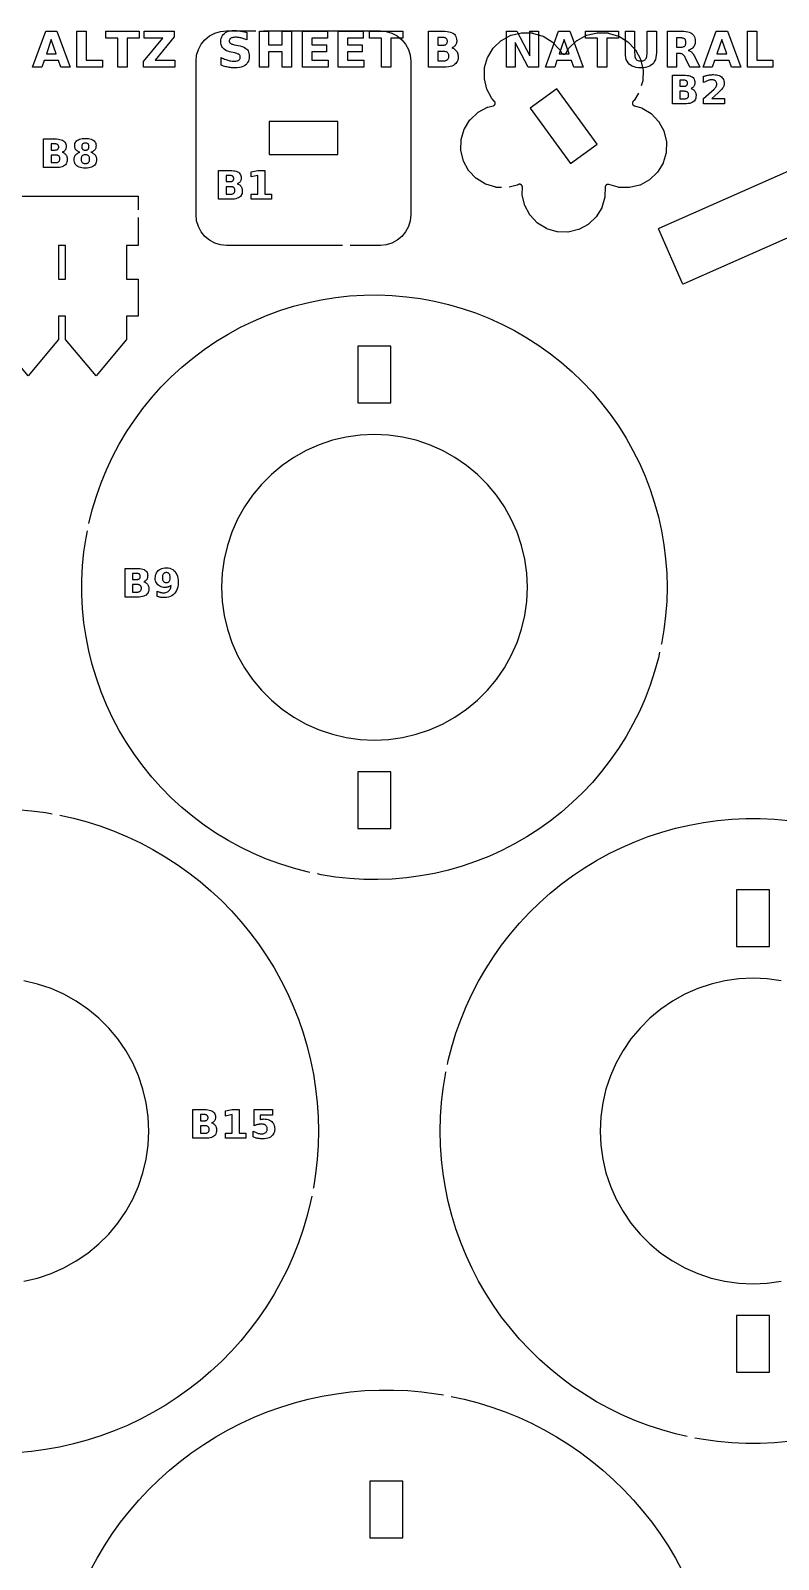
# Model space of a CAD drawing. Header units: millimetres. Extents: x 5 to 293, y 8 to 291.
# Drawn here: x 71.9 to 135.1, y 160.8 to 290.1 of the extents above; entities that cross this region are included whole.
import ezdxf

# ---------------------------------------------------------------- set-up
doc = ezdxf.new("R2010")
doc.units = ezdxf.units.MM
doc.layers.add('CUT', color=1, linetype='CONTINUOUS')
doc.layers.add('ENGRAVE', color=5, linetype='CONTINUOUS')

msp = doc.modelspace()

# ---------------------------------------------------------------- linework, layer by layer
at = {"layer": 'CUT', "color": 1}
for points in [[(98.309, 271.925), (88.4963, 271.925), (87.9976, 271.9741), (87.5145, 272.1207), (87.0692, 272.3587), (86.6789, 272.6789), (86.3587, 273.0692), (86.1207, 273.5145), (85.9741, 273.9976), (85.925, 274.4963), (85.925, 287.5037), (85.9741, 288.0024), (86.1207, 288.4855), (86.3587, 288.9308), (86.6789, 289.3211), (87.0692, 289.6413), (87.5145, 289.8793), (87.9976, 290.0259), (88.4963, 290.075), (90.9633, 290.075)], [(91.6133, 290.075), (101.5037, 290.075), (102.0024, 290.0259), (102.4855, 289.8793), (102.9308, 289.6413), (103.3211, 289.3211), (103.6413, 288.9308), (103.8793, 288.4855), (104.0259, 288.0024), (104.075, 287.5037), (104.075, 274.4963), (104.0259, 273.9976), (103.8793, 273.5145), (103.6413, 273.0692), (103.3211, 272.6789), (102.9308, 272.3587), (102.4855, 272.1207), (102.0024, 271.9741), (101.5037, 271.925), (98.959, 271.925)], [(111.733, 276.8188), (111.2886, 276.8304), (111.2739, 276.8314), (111.2596, 276.835), (110.404, 277.0884), (110.39, 277.0932), (110.3772, 277.1004), (109.6163, 277.5666), (109.6041, 277.5749), (109.5935, 277.5851), (108.9793, 278.2324), (108.9696, 278.2435), (108.962, 278.2561), (108.5362, 279.0403), (108.5298, 279.0536), (108.5257, 279.0677), (108.3174, 279.9354), (108.3146, 279.9499), (108.3143, 279.9646), (108.3377, 280.8566), (108.3387, 280.8713), (108.3423, 280.8856), (108.5957, 281.7412), (108.6005, 281.7552), (108.6077, 281.768), (109.0739, 282.5289), (109.0822, 282.5411), (109.0924, 282.5517), (109.7397, 283.1659), (109.7508, 283.1756), (109.7634, 283.1832), (110.5476, 283.609), (110.5609, 283.6154), (110.575, 283.6195), (111.0413, 283.7314), (111.0646, 283.7383), (111.0853, 283.7467), (111.1052, 283.7571), (111.1239, 283.7695), (111.1413, 283.7837), (111.1571, 283.7995), (111.1713, 283.8169), (111.1838, 283.8355), (111.1943, 283.8553), (111.2027, 283.8761), (111.2091, 283.8976), (111.2133, 283.9196), (111.2153, 283.9419), (111.215, 283.9644), (111.2126, 283.9866), (111.2079, 284.0086), (111.201, 284.0299), (111.1921, 284.0505), (111.1811, 284.0701), (111.1683, 284.0884), (111.1525, 284.1069), (110.9555, 284.3145), (110.9458, 284.3256), (110.9382, 284.3382), (110.5124, 285.1224), (110.506, 285.1357), (110.5019, 285.1498), (110.2936, 286.0175), (110.2908, 286.032), (110.2905, 286.0467), (110.3139, 286.9387), (110.3149, 286.9534), (110.3185, 286.9677), (110.5719, 287.8233), (110.5767, 287.8373), (110.5839, 287.8501), (111.0501, 288.611), (111.0584, 288.6232), (111.0686, 288.6338), (111.7159, 289.248), (111.727, 289.2577), (111.7396, 289.2653), (112.5238, 289.6911), (112.5371, 289.6975), (112.5512, 289.7016), (113.4189, 289.9099), (113.4334, 289.9127), (113.4481, 289.913), (114.3401, 289.8896), (114.3548, 289.8886), (114.3691, 289.885), (115.2247, 289.6316), (115.2387, 289.6268), (115.2515, 289.6196), (116.0124, 289.1534), (116.0246, 289.1451), (116.0352, 289.1349), (116.6494, 288.4876), (116.6591, 288.4765), (116.6667, 288.4639), (116.8032, 288.2124), (116.8159, 288.1916), (116.8294, 288.1738), (116.8446, 288.1573), (116.8614, 288.1424), (116.8796, 288.1293), (116.899, 288.1181), (116.9194, 288.1088), (116.9407, 288.1017), (116.9625, 288.0967), (116.9848, 288.0938), (117.0072, 288.0933), (117.0295, 288.0949), (117.0516, 288.0988), (117.0732, 288.1048), (117.0941, 288.113), (117.1141, 288.1232), (117.1329, 288.1353), (117.1505, 288.1493), (117.1665, 288.1649), (117.181, 288.1821), (117.1947, 288.2021), (117.4452, 288.611), (117.4535, 288.6232), (117.4637, 288.6338), (118.111, 289.248), (118.1221, 289.2577), (118.1347, 289.2653), (118.9189, 289.6911), (118.9322, 289.6975), (118.9463, 289.7016), (119.814, 289.9099), (119.8285, 289.9127), (119.8432, 289.913), (120.7352, 289.8896), (120.7499, 289.8886), (120.7642, 289.885), (121.6198, 289.6316), (121.6338, 289.6268), (121.6466, 289.6196), (122.4075, 289.1534), (122.4197, 289.1451), (122.4303, 289.1349), (123.0445, 288.4876), (123.0542, 288.4765), (123.0618, 288.4639), (123.4876, 287.6797), (123.494, 287.6664), (123.4981, 287.6523), (123.7064, 286.7846), (123.7092, 286.7701), (123.7095, 286.7554), (123.6861, 285.8634), (123.6851, 285.8487), (123.6815, 285.8344), (123.5569, 285.4137)], [(123.3289, 284.8096), (122.9499, 284.1911), (122.9416, 284.1789), (122.9314, 284.1683), (122.8766, 284.1163), (122.8598, 284.0987), (122.846, 284.081), (122.8341, 284.062), (122.8241, 284.042), (122.8161, 284.021), (122.8103, 283.9994), (122.8066, 283.9772), (122.8052, 283.9549), (122.806, 283.9324), (122.809, 283.9102), (122.8143, 283.8884), (122.8217, 283.8673), (122.8311, 283.8469), (122.8425, 283.8276), (122.8558, 283.8096), (122.8709, 283.7929), (122.8875, 283.7779), (122.9055, 283.7645), (122.9247, 283.7531), (122.9451, 283.7436), (122.968, 283.7355), (123.596, 283.5495), (123.61, 283.5447), (123.6228, 283.5375), (124.3837, 283.0713), (124.3959, 283.063), (124.4065, 283.0528), (125.0207, 282.4055), (125.0304, 282.3944), (125.038, 282.3818), (125.4638, 281.5976), (125.4702, 281.5843), (125.4743, 281.5702), (125.6826, 280.7025), (125.6854, 280.688), (125.6857, 280.6733), (125.6623, 279.7813), (125.6613, 279.7666), (125.6577, 279.7523), (125.4043, 278.8967), (125.3995, 278.8827), (125.3923, 278.8699), (124.9261, 278.109), (124.9178, 278.0968), (124.9076, 278.0862), (124.2603, 277.472), (124.2492, 277.4623), (124.2366, 277.4547), (123.4524, 277.0289), (123.4391, 277.0225), (123.425, 277.0184), (122.5573, 276.8101), (122.5428, 276.8073), (122.5281, 276.807), (121.6361, 276.8304), (121.6214, 276.8314), (121.6071, 276.835), (120.8012, 277.0737), (120.7783, 277.0793), (120.7569, 277.0824), (120.7352, 277.0834), (120.7136, 277.0823), (120.6921, 277.0792), (120.6711, 277.074), (120.6506, 277.0668), (120.6309, 277.0576), (120.6123, 277.0466), (120.5947, 277.0339), (120.5785, 277.0195), (120.5637, 277.0036), (120.5505, 276.9864), (120.5391, 276.968), (120.5294, 276.9486), (120.5217, 276.9283), (120.516, 276.9074), (120.5123, 276.886), (120.5106, 276.8626), (120.4886, 276.0223), (120.4875, 276.0076), (120.484, 275.9933), (120.2305, 275.1377), (120.2257, 275.1238), (120.2186, 275.1109), (119.7523, 274.3501), (119.7441, 274.3378), (119.7339, 274.3273), (119.0866, 273.713), (119.0755, 273.7033), (119.0628, 273.6958), (118.2786, 273.27), (118.2654, 273.2635), (118.2512, 273.2595), (117.3835, 273.0512), (117.3691, 273.0483), (117.3544, 273.0481), (116.4623, 273.0714), (116.4476, 273.0725), (116.4333, 273.076), (115.5777, 273.3295), (115.5638, 273.3343), (115.5509, 273.3414), (114.7901, 273.8077), (114.7778, 273.8159), (114.7673, 273.8261), (114.153, 274.4734), (114.1433, 274.4845), (114.1358, 274.4972), (113.71, 275.2814), (113.7035, 275.2946), (113.6995, 275.3088), (113.4912, 276.1765), (113.4883, 276.1909), (113.4881, 276.2056), (113.5052, 276.8604), (113.5047, 276.8847), (113.5019, 276.907), (113.4969, 276.9288), (113.4898, 276.9501), (113.4806, 276.9705), (113.4694, 276.99), (113.4564, 277.0082), (113.4416, 277.025), (113.4251, 277.0403), (113.4073, 277.0538), (113.3882, 277.0656), (113.368, 277.0753), (113.3469, 277.083), (113.3252, 277.0886), (113.303, 277.0919), (113.2806, 277.0931), (113.2582, 277.092), (113.2361, 277.0887), (113.2143, 277.0832), (113.1933, 277.0755), (113.1714, 277.065), (113.1049, 277.0289), (113.0916, 277.0225), (113.0775, 277.0184), (112.3778, 276.8504)], [(154.2169, 280.6443), (127.1621, 268.6604), (127.0882, 268.6319), (127.0526, 268.7026), (125.0341, 273.2596), (125.0056, 273.3335), (125.0764, 273.3691), (152.1312, 285.3531)], [(50.957, 275.1016), (50.957, 276.075), (61.925, 276.075), (61.925, 279.075), (70.075, 279.075), (70.075, 276.075), (81.043, 276.075), (81.043, 274.918)], [(81.043, 274.268), (81.043, 271.925), (80.043, 271.925), (80.043, 269.075), (81.043, 269.075), (81.043, 265.925), (80.043, 265.925), (80.043, 263.9728), (77.468, 260.8828), (74.893, 263.9728), (74.893, 265.925), (74.309, 265.925), (74.309, 263.9728), (71.734, 260.8828), (70.5179, 262.3422)], [(76.8667, 248.4025), (77.1508, 249.5462), (77.4978, 250.6996), (77.9006, 251.8348), (78.3581, 252.949), (78.8694, 254.0395), (79.4331, 255.1039), (80.048, 256.1396), (80.7126, 257.1441), (81.4253, 258.1151), (82.1844, 259.0502), (82.9882, 259.9473), (83.8347, 260.8041), (84.7219, 261.6188), (85.6477, 262.3892), (86.6099, 263.1137), (87.6062, 263.7905), (88.6344, 264.4179), (89.6918, 264.9946), (90.7761, 265.519), (91.8846, 265.9901), (93.0148, 266.4067), (94.1638, 266.7677), (95.3291, 267.0723), (96.5079, 267.3199), (97.6973, 267.5098), (98.8945, 267.6415), (100.0968, 267.7148), (101.3011, 267.7294), (102.5048, 267.6854), (103.7049, 267.5829), (104.8986, 267.4221), (106.083, 267.2033), (107.2554, 266.9271), (108.4129, 266.5942), (109.5529, 266.2053), (110.6725, 265.7613), (111.7692, 265.2634), (112.8404, 264.7127), (113.8835, 264.1104), (114.8961, 263.4581), (115.8756, 262.7573), (116.8199, 262.0096), (117.7267, 261.2168), (118.5938, 260.3809), (119.4192, 259.5036), (120.2008, 258.5873), (120.937, 257.634), (121.6258, 256.6459), (122.2658, 255.6255), (122.8552, 254.5752), (123.3929, 253.4974), (123.8774, 252.3946), (124.3077, 251.2697), (124.6827, 250.1251), (125.0015, 248.9636), (125.2634, 247.7879), (125.4677, 246.6009), (125.614, 245.4054), (125.7019, 244.2041), (125.7313, 243), (125.7019, 241.7959), (125.614, 240.5946), (125.4677, 239.3991), (125.2634, 238.2121), (125.249, 238.1476)], [(95.5554, 218.8801), (95.3291, 218.9277), (94.1638, 219.2323), (93.0148, 219.5933), (91.8846, 220.0099), (90.7761, 220.481), (89.6918, 221.0054), (88.6344, 221.5821), (87.6062, 222.2095), (86.6099, 222.8863), (85.6477, 223.6108), (84.7219, 224.3812), (83.8347, 225.1959), (82.9882, 226.0527), (82.1844, 226.9498), (81.4253, 227.8849), (80.7126, 228.8559), (80.048, 229.8604), (79.4331, 230.8961), (78.8694, 231.9605), (78.3581, 233.051), (77.9006, 234.1652), (77.4978, 235.3004), (77.1508, 236.4538), (76.8604, 237.6227), (76.6272, 238.8044), (76.4518, 239.996), (76.3347, 241.1947), (76.2761, 242.3978), (76.2761, 243.6022), (76.3347, 244.8053), (76.4518, 246.004), (76.6272, 247.1956), (76.7396, 247.7651)], [(125.1077, 237.5132), (125.0015, 237.0364), (124.6827, 235.8749), (124.3077, 234.7303), (123.8774, 233.6054), (123.3929, 232.5026), (122.8552, 231.4248), (122.2658, 230.3745), (121.6258, 229.3541), (120.937, 228.366), (120.2008, 227.4127), (119.4192, 226.4964), (118.5938, 225.6191), (117.7267, 224.7832), (116.8199, 223.9904), (115.8756, 223.2427), (114.8961, 222.5419), (113.8835, 221.8896), (112.8404, 221.2873), (111.7692, 220.7366), (110.6725, 220.2387), (109.5529, 219.7947), (108.4129, 219.4058), (107.2554, 219.0729), (106.083, 218.7967), (104.8986, 218.5779), (103.7049, 218.4171), (102.5048, 218.3146), (101.3011, 218.2706), (100.0968, 218.2852), (98.8945, 218.3585), (97.6973, 218.4902), (96.5079, 218.6801), (96.1916, 218.7466)], [(70.8086, 224.2094), (72.0104, 224.1028), (73.2063, 223.9431), (73.7688, 223.8425)], [(74.4085, 223.7274), (75.5711, 223.4659), (76.7353, 223.1494), (77.8844, 222.7816), (79.0161, 222.3634), (80.1282, 221.8955), (81.2185, 221.3789), (82.2849, 220.8146), (83.3253, 220.2036), (84.3377, 219.5473), (85.32, 218.8468), (86.2704, 218.1035), (87.187, 217.3189), (88.0679, 216.4945), (88.9116, 215.632), (89.7163, 214.733), (90.4804, 213.7993), (91.2024, 212.8327), (91.881, 211.8351), (92.5149, 210.8085), (93.1026, 209.7549), (93.6432, 208.6762), (94.1356, 207.5748), (94.5787, 206.4526), (94.9718, 205.3119), (95.3141, 204.1549), (95.6048, 202.984), (95.8435, 201.8013), (96.0296, 200.6092), (96.1628, 199.4101), (96.2428, 198.2062), (96.2695, 197), (96.2428, 195.7938), (96.1628, 194.5899), (96.0296, 193.3908), (95.8435, 192.1987), (95.8312, 192.138)], [(107.1788, 202.6433), (107.2459, 202.9664), (107.5442, 204.1324), (107.8952, 205.2836), (108.2982, 206.4177), (108.7525, 207.5322), (109.257, 208.6249), (109.8107, 209.6935), (110.4125, 210.7358), (111.061, 211.7496), (111.7551, 212.7329), (112.4932, 213.6835), (113.2738, 214.5996), (114.0953, 215.4792), (114.9559, 216.3205), (115.854, 217.1217), (116.7876, 217.8813), (117.7548, 218.5975), (118.7536, 219.269), (119.7819, 219.8944), (120.8377, 220.4722), (121.9186, 221.0015), (123.0225, 221.481), (124.1471, 221.9097), (125.29, 222.2869), (126.4489, 222.6116), (127.6214, 222.8832), (128.805, 223.1012), (129.9974, 223.2651), (131.1959, 223.3745), (132.3982, 223.4293), (133.6018, 223.4293), (134.8041, 223.3745), (136.0026, 223.2651)], [(71.3749, 184.2952), (72.5371, 184.5685), (73.669, 184.9479), (74.7611, 185.4301), (75.8041, 186.011), (76.789, 186.6857), (77.7075, 187.4484), (78.5516, 188.2925), (79.3143, 189.211), (79.989, 190.1959), (80.5699, 191.2389), (81.0521, 192.331), (81.4315, 193.4629), (81.7048, 194.6251), (81.8698, 195.8074), (81.9249, 197), (81.8698, 198.1926), (81.7048, 199.3749), (81.7048, 199.3749), (81.4315, 200.5371), (81.0521, 201.669), (80.5699, 202.7611), (79.989, 203.8041), (79.3143, 204.789), (78.5516, 205.7075), (77.7075, 206.5516), (76.789, 207.3143), (75.8041, 207.989), (74.7611, 208.5699), (73.669, 209.0521), (72.5371, 209.4315), (71.3749, 209.7048)], [(135.3749, 209.7048), (134.1926, 209.8698), (133, 209.9249), (131.8074, 209.8698), (130.6251, 209.7048), (129.4629, 209.4315), (128.331, 209.0521), (127.2389, 208.5699), (126.1959, 207.989), (125.211, 207.3143), (124.2925, 206.5516), (123.4484, 205.7075), (122.6857, 204.789), (122.011, 203.8041), (121.4301, 202.7611), (120.9479, 201.669), (120.5685, 200.5371), (120.2952, 199.3749), (120.1302, 198.1926), (120.0751, 197), (120.1302, 195.8074), (120.2952, 194.6251), (120.5685, 193.4629), (120.9479, 192.331), (121.4301, 191.2389), (122.011, 190.1959), (122.6857, 189.211), (123.4484, 188.2925), (124.2925, 187.4484), (125.211, 186.6857), (126.1959, 186.011), (127.2389, 185.4301), (128.331, 184.9479), (129.4629, 184.5685), (130.6251, 184.2952), (131.8074, 184.1302), (133, 184.0751), (134.1926, 184.1302), (135.3749, 184.2952)], [(127.4325, 171.1606), (126.4489, 171.3884), (125.29, 171.7131), (124.1471, 172.0903), (123.0225, 172.519), (121.9186, 172.9985), (120.8377, 173.5278), (119.7819, 174.1056), (118.7536, 174.731), (117.7548, 175.4025), (116.7876, 176.1187), (115.854, 176.8783), (114.9559, 177.6795), (114.0953, 178.5208), (113.2738, 179.4004), (112.4932, 180.3165), (111.7551, 181.2671), (111.061, 182.2504), (110.4125, 183.2642), (109.8107, 184.3065), (109.257, 185.3751), (108.7525, 186.4678), (108.2982, 187.5823), (107.8952, 188.7164), (107.5442, 189.8676), (107.2459, 191.0336), (107.0011, 192.212), (106.8101, 193.4003), (106.6734, 194.596), (106.5913, 195.7968), (106.5639, 197), (106.5913, 198.2032), (106.6734, 199.404), (106.8101, 200.5997), (107.0011, 201.788), (107.0466, 202.0069)], [(95.7026, 191.5008), (95.6048, 191.016), (95.3141, 189.8451), (94.9718, 188.6881), (94.5787, 187.5474), (94.1356, 186.4252), (93.6432, 185.3238), (93.1026, 184.2451), (92.5149, 183.1915), (91.881, 182.1649), (91.2024, 181.1673), (90.4804, 180.2007), (89.7163, 179.267), (88.9116, 178.368), (88.0679, 177.5055), (87.187, 176.6811), (86.2704, 175.8965), (85.32, 175.1532), (84.3377, 174.4527), (83.3253, 173.7964), (82.2849, 173.1854), (81.2185, 172.6211), (80.1282, 172.1045), (79.0161, 171.6366), (77.8844, 171.2184), (76.7353, 170.8506), (75.5711, 170.5341), (74.394, 170.2693), (73.2063, 170.0569), (72.0104, 169.8972), (70.8086, 169.7906)], [(76.9877, 159.8123), (77.5621, 160.8765), (78.1817, 161.915), (78.8455, 162.9259), (79.5521, 163.9073), (80.3002, 164.8574), (81.0886, 165.7745), (81.9157, 166.6567), (82.78, 167.5026), (83.6798, 168.3105), (84.6136, 169.079), (85.5796, 169.8065), (86.576, 170.4918), (87.6009, 171.1337), (88.6525, 171.7308), (89.7289, 172.2821), (90.8279, 172.7867), (91.9477, 173.2434), (93.086, 173.6516), (94.2409, 174.0104), (95.4101, 174.3192), (96.5916, 174.5775), (97.783, 174.7846), (98.9823, 174.9403), (100.1871, 175.0443), (101.3953, 175.0963), (102.6047, 175.0963), (103.8129, 175.0443), (105.0177, 174.9403), (106.217, 174.7846), (106.8474, 174.675)], [(107.4872, 174.5602), (108.5899, 174.3192), (109.7591, 174.0104), (110.914, 173.6516), (112.0523, 173.2434), (113.1721, 172.7867), (114.2711, 172.2821), (115.3475, 171.7308), (116.3991, 171.1337), (117.424, 170.4918), (118.4204, 169.8065), (119.3864, 169.079), (120.3202, 168.3105), (121.22, 167.5026), (122.0843, 166.6567), (122.9114, 165.7745), (123.6998, 164.8574), (124.4479, 163.9073), (125.1545, 162.9259), (125.8183, 161.915), (126.4379, 160.8765), (127.0123, 159.8123)], [(136.0026, 170.7349), (134.8041, 170.6255), (133.6018, 170.5707), (132.3982, 170.5707), (131.1959, 170.6255), (129.9974, 170.7349), (128.805, 170.8988), (128.0699, 171.0342)]]:
    msp.add_lwpolyline(points, dxfattribs=at)
for points in [[(119.8302, 280.4779), (116.4269, 285.1621), (114.1698, 283.5221), (117.5731, 278.8379), (119.8302, 280.4779)], [(97.895, 279.605), (97.895, 282.395), (92.105, 282.395), (92.105, 279.605), (97.895, 279.605)], [(74.309, 271.925), (74.309, 269.075), (74.893, 269.075), (74.893, 271.925), (74.309, 271.925)], [(99.605, 262.3571), (99.605, 259.4643), (99.605, 258.605), (102.395, 258.605), (102.395, 259.5), (102.395, 262.5), (102.395, 262.5357), (102.395, 263.395), (99.605, 263.395), (99.605, 262.5), (99.605, 262.3571)], [(113.7048, 245.3749), (113.4315, 246.5371), (113.0521, 247.669), (112.5699, 248.7611), (111.989, 249.8041), (111.3143, 250.789), (110.5516, 251.7075), (109.7075, 252.5516), (108.789, 253.3143), (107.8041, 253.989), (106.7611, 254.5699), (105.669, 255.0521), (104.5371, 255.4315), (103.3749, 255.7048), (102.1926, 255.8698), (101, 255.9249), (99.8074, 255.8698), (98.6251, 255.7048), (97.4629, 255.4315), (96.331, 255.0521), (95.2389, 254.5699), (94.1959, 253.989), (93.211, 253.3143), (92.2925, 252.5516), (91.4484, 251.7075), (90.6857, 250.789), (90.011, 249.8041), (89.4301, 248.7611), (88.9479, 247.669), (88.5685, 246.5371), (88.2952, 245.3749), (88.1302, 244.1926), (88.0751, 243), (88.1302, 241.8074), (88.2952, 240.6251), (88.5685, 239.4629), (88.9479, 238.331), (89.4301, 237.2389), (90.011, 236.1959), (90.6857, 235.211), (91.4484, 234.2925), (92.2925, 233.4484), (93.211, 232.6857), (94.1959, 232.011), (95.2389, 231.4301), (96.331, 230.9479), (97.4629, 230.5685), (98.6251, 230.2952), (99.8074, 230.1302), (101, 230.0751), (102.1926, 230.1302), (103.3749, 230.2952), (104.5371, 230.5685), (105.669, 230.9479), (106.7611, 231.4301), (107.8041, 232.011), (108.789, 232.6857), (109.7075, 233.4484), (110.5516, 234.2925), (111.3143, 235.211), (111.989, 236.1959), (112.5699, 237.2389), (113.0521, 238.331), (113.4315, 239.4629), (113.7048, 240.6251), (113.8698, 241.8074), (113.9249, 243), (113.8698, 244.1926), (113.7048, 245.3749)], [(99.605, 226.5), (99.605, 223.4643), (99.605, 222.605), (102.395, 222.605), (102.395, 223.5), (102.395, 226.5357), (102.395, 227.395), (99.605, 227.395), (99.605, 226.5)], [(131.605, 214.0714), (131.605, 212.8929), (131.605, 212.605), (134.395, 212.605), (134.395, 212.9286), (134.395, 214.2143), (134.395, 217.1071), (134.395, 217.395), (131.605, 217.395), (131.605, 217.0714), (131.605, 214.0714)], [(131.605, 179.7857), (131.605, 176.8929), (131.605, 176.605), (134.395, 176.605), (134.395, 176.9286), (134.395, 179.9286), (134.395, 181.395), (131.605, 181.395), (131.605, 179.7857)], [(100.605, 164.3571), (100.605, 163), (100.605, 162.605), (103.395, 162.605), (103.395, 162.9643), (103.395, 164.5), (103.395, 167), (103.395, 167.395), (100.605, 167.395), (100.605, 167.0357), (100.605, 164.3571)]]:
    msp.add_lwpolyline(points, close=True, dxfattribs=at)
at = {"layer": 'ENGRAVE', "color": 5}
for points in [[(75.2831, 287), (74.4958, 287), (74.3045, 287.5534), (73.0798, 287.5534), (72.8865, 287), (72.0991, 287), (73.2242, 290.0375), (74.158, 290.0375), (75.2831, 287)], [(75.8526, 290.0375), (76.6359, 290.0375), (76.6359, 287.592), (78.0112, 287.592), (78.0112, 287), (75.8526, 287), (75.8526, 290.0375)], [(79.3213, 289.4455), (78.3122, 289.4455), (78.3122, 290.0375), (81.1117, 290.0375), (81.1117, 289.4455), (80.1046, 289.4455), (80.1046, 287), (79.3213, 287), (79.3213, 289.4455)], [(84.1348, 287), (81.4879, 287), (81.4879, 287.474), (83.1175, 289.4455), (81.5347, 289.4455), (81.5347, 290.0375), (84.088, 290.0375), (84.088, 289.5635), (82.4583, 287.592), (84.1348, 287.592), (84.1348, 287)], [(89.8109, 289.4473), (89.7312, 289.4679), (89.6526, 289.4853), (89.5754, 289.4995), (89.4998, 289.5106), (89.4256, 289.5185), (89.3528, 289.5232), (89.2816, 289.5248), (89.1921, 289.5227), (89.1107, 289.5162), (89.0374, 289.5055), (88.9723, 289.4905), (88.9154, 289.4711), (88.8665, 289.4475), (88.8255, 289.4194), (88.7919, 289.3865), (88.7658, 289.3488), (88.7472, 289.3065), (88.736, 289.2593), (88.7323, 289.2074), (88.7348, 289.1682), (88.7423, 289.132), (88.7549, 289.0988), (88.7725, 289.0686), (88.7951, 289.0414), (88.8228, 289.0172), (88.8571, 288.995), (88.8995, 288.9739), (88.9502, 288.9539), (89.0091, 288.9349), (89.0761, 288.917), (89.1514, 288.9002), (89.485, 288.8331), (89.6458, 288.7962), (89.7902, 288.7535), (89.9184, 288.7049), (90.0303, 288.6504), (90.1259, 288.5901), (90.2052, 288.5238), (90.2705, 288.4498), (90.3239, 288.3661), (90.3655, 288.2726), (90.3951, 288.1694), (90.4129, 288.0565), (90.4189, 287.9338), (90.4106, 287.7735), (90.3857, 287.6274), (90.3444, 287.4957), (90.2864, 287.3782), (90.2119, 287.275), (90.1208, 287.1862), (90.0127, 287.1112), (89.8872, 287.05), (89.7442, 287.0023), (89.5837, 286.9682), (89.4058, 286.9478), (89.2104, 286.941), (89.114, 286.9425), (89.0175, 286.9471), (88.921, 286.9547), (88.8243, 286.9654), (88.7275, 286.9791), (88.6305, 286.9959), (88.5336, 287.0157), (88.4366, 287.0384), (88.3396, 287.0641), (88.2426, 287.0927), (88.1456, 287.1242), (88.0487, 287.1587), (88.0487, 287.8199), (88.1451, 287.7705), (88.2405, 287.7253), (88.3348, 287.6844), (88.428, 287.6477), (88.5201, 287.6152), (88.6112, 287.587), (88.7012, 287.563), (88.7901, 287.5434), (88.878, 287.5282), (88.9648, 287.5173), (89.0505, 287.5108), (89.1351, 287.5086), (89.2172, 287.511), (89.2927, 287.5181), (89.3614, 287.53), (89.4235, 287.5466), (89.479, 287.568), (89.5278, 287.5941), (89.5694, 287.6246), (89.6035, 287.6592), (89.63, 287.6978), (89.6489, 287.7406), (89.6603, 287.7874), (89.6641, 287.8382), (89.6615, 287.8839), (89.6538, 287.9259), (89.6409, 287.9644), (89.6229, 287.9992), (89.5998, 288.0304), (89.5715, 288.0579), (89.5355, 288.0833), (89.4893, 288.1077), (89.4329, 288.1312), (89.3662, 288.1538), (89.2893, 288.1755), (89.2022, 288.1963), (88.8991, 288.2634), (88.754, 288.2992), (88.6225, 288.3414), (88.5046, 288.3901), (88.4004, 288.4452), (88.3098, 288.5067), (88.2328, 288.5747), (88.1684, 288.65), (88.1158, 288.7336), (88.0749, 288.8255), (88.0456, 288.9255), (88.0281, 289.0339), (88.0222, 289.1505), (88.0304, 289.2959), (88.0548, 289.4297), (88.0955, 289.5518), (88.1524, 289.6623), (88.2257, 289.7611), (88.3152, 289.8483), (88.42, 289.9229), (88.539, 289.9839), (88.6722, 290.0314), (88.8197, 290.0653), (88.9815, 290.0857), (89.1575, 290.0924), (89.2413, 290.0914), (89.3259, 290.0883), (89.4113, 290.083), (89.4975, 290.0757), (89.5844, 290.0663), (89.6722, 290.0548), (89.7609, 290.0412), (89.8506, 290.0255), (89.9413, 290.0078), (90.033, 289.9879), (90.1257, 289.9659), (90.2195, 289.9419), (90.2195, 289.299), (90.1364, 289.3348), (90.054, 289.3675), (89.9723, 289.3972), (89.8912, 289.4238), (89.8109, 289.4473)], [(93.9954, 290.0375), (93.9954, 287), (93.2121, 287), (93.2121, 288.2878), (92.0565, 288.2878), (92.0565, 287), (91.2732, 287), (91.2732, 290.0375), (92.0565, 290.0375), (92.0565, 288.8799), (93.2121, 288.8799), (93.2121, 290.0375), (93.9954, 290.0375)], [(96.9615, 288.8799), (96.9615, 288.2878), (95.7103, 288.2878), (95.7103, 287.592), (97.0856, 287.592), (97.0856, 287), (94.927, 287), (94.927, 290.0375), (97.0409, 290.0375), (97.0409, 289.4455), (95.7103, 289.4455), (95.7103, 288.8799), (96.9615, 288.8799)], [(99.9744, 288.2878), (98.7232, 288.2878), (98.7232, 287.592), (100.0986, 287.592), (100.0986, 287), (97.9399, 287), (97.9399, 290.0375), (100.0538, 290.0375), (100.0538, 289.4455), (98.7232, 289.4455), (98.7232, 288.8799), (99.9744, 288.8799), (99.9744, 288.2878)], [(101.5999, 289.4455), (100.5907, 289.4455), (100.5907, 290.0375), (103.3902, 290.0375), (103.3902, 289.4455), (102.3831, 289.4455), (102.3831, 287), (101.5999, 287), (101.5999, 289.4455)], [(107.9834, 288.2867), (108.0179, 288.2135), (108.0448, 288.1353), (108.0641, 288.0521), (108.0756, 287.9639), (108.0794, 287.8708), (108.0712, 287.7305), (108.0464, 287.6027), (108.0052, 287.4873), (107.9474, 287.3843), (107.8732, 287.2938), (107.7824, 287.2157), (107.6748, 287.1498), (107.55, 287.0958), (107.408, 287.0539), (107.2489, 287.024), (107.0726, 287.006), (106.8791, 287), (105.579, 287), (105.579, 290.0375), (106.755, 290.0375), (106.9562, 290.0322), (107.138, 290.0163), (107.3005, 289.9897), (107.4435, 289.9525), (107.5672, 289.9047), (107.6715, 289.8463), (107.7582, 289.7761), (107.8292, 289.6932), (107.8844, 289.5976), (107.9238, 289.4891), (107.9474, 289.3679), (107.9553, 289.2339), (107.9524, 289.1618), (107.9438, 289.0934), (107.9294, 289.0287), (107.9092, 288.9676), (107.8833, 288.9102), (107.8516, 288.8565), (107.8144, 288.8068), (107.772, 288.7617), (107.7244, 288.7209), (107.6716, 288.6847), (107.6136, 288.6529), (107.5505, 288.6256), (107.6314, 288.5977), (107.706, 288.563), (107.7743, 288.5213), (107.8362, 288.4728), (107.8918, 288.4173), (107.9411, 288.355), (107.9834, 288.2867)], [(114.8783, 287), (114.0034, 287), (112.8987, 289.0833), (112.8987, 287), (112.1561, 287), (112.1561, 290.0375), (113.0309, 290.0375), (114.1357, 287.9542), (114.1357, 290.0375), (114.8783, 290.0375), (114.8783, 287)], [(118.6318, 287), (117.8444, 287), (117.6532, 287.5534), (116.4284, 287.5534), (116.2351, 287), (115.4478, 287), (116.5728, 290.0375), (117.5067, 290.0375), (118.6318, 287)], [(119.8482, 289.4455), (118.8391, 289.4455), (118.8391, 290.0375), (121.6386, 290.0375), (121.6386, 289.4455), (120.6315, 289.4455), (120.6315, 287), (119.8482, 287), (119.8482, 289.4455)], [(123.0481, 287.8102), (123.0789, 287.7384), (123.1165, 287.6785), (123.1618, 287.6291), (123.2158, 287.5887), (123.2785, 287.5572), (123.3498, 287.5347), (123.4297, 287.5213), (123.5183, 287.5168), (123.6075, 287.5213), (123.688, 287.5347), (123.7597, 287.5572), (123.8226, 287.5887), (123.8768, 287.6291), (123.9222, 287.6785), (123.9598, 287.7384), (123.9905, 287.8102), (124.0145, 287.8939), (124.0316, 287.9896), (124.0418, 288.0971), (124.0452, 288.2166), (124.0452, 290.0375), (124.8285, 290.0375), (124.8285, 288.2166), (124.8195, 288.0108), (124.7926, 287.8233), (124.7477, 287.6541), (124.6848, 287.5032), (124.6039, 287.3706), (124.505, 287.2563), (124.3878, 287.16), (124.2516, 287.0812), (124.0966, 287.0198), (123.9227, 286.976), (123.73, 286.9498), (123.5183, 286.941), (123.3073, 286.9498), (123.115, 286.976), (122.9415, 287.0198), (122.7868, 287.0812), (122.6508, 287.16), (122.5336, 287.2563), (122.4348, 287.3706), (122.3539, 287.5032), (122.291, 287.6541), (122.2461, 287.8233), (122.2191, 288.0108), (122.2101, 288.2166), (122.2101, 290.0375), (122.9934, 290.0375), (122.9934, 288.2166), (122.9968, 288.0971), (123.0071, 287.9896), (123.0242, 287.8939), (123.0481, 287.8102)], [(127.4765, 289.9872), (127.6143, 289.948), (127.7342, 289.8976), (127.8364, 289.8361), (127.9219, 289.7625), (127.9918, 289.6758), (128.0462, 289.5762), (128.085, 289.4636), (128.1084, 289.3379), (128.1161, 289.1993), (128.1121, 289.1019), (128.1, 289.0105), (128.0798, 288.9252), (128.0515, 288.8457), (128.0151, 288.7723), (127.9707, 288.7049), (127.9181, 288.6433), (127.8573, 288.5874), (127.7883, 288.5371), (127.7111, 288.4924), (127.6258, 288.4534), (127.5322, 288.4201), (127.5849, 288.4053), (127.6356, 288.3854), (127.6846, 288.3603), (127.7316, 288.3301), (127.7768, 288.2948), (127.8201, 288.2543), (127.8626, 288.2075), (127.9052, 288.1533), (127.948, 288.0918), (127.991, 288.0228), (128.0342, 287.9464), (128.0775, 287.8626), (128.5027, 287), (127.6685, 287), (127.2983, 287.7548), (127.2609, 287.8267), (127.2233, 287.8907), (127.1856, 287.9466), (127.1477, 287.9944), (127.1096, 288.0343), (127.0714, 288.0661), (127.031, 288.0916), (126.9863, 288.1124), (126.9374, 288.1286), (126.8842, 288.1402), (126.8268, 288.1472), (126.7652, 288.1495), (126.5435, 288.1495), (126.5435, 287), (125.7602, 287), (125.7602, 290.0375), (126.9565, 290.0375), (127.1476, 290.0319), (127.321, 290.0151), (127.4765, 289.9872)], [(131.9571, 287), (131.1698, 287), (130.9785, 287.5534), (129.7537, 287.5534), (129.5605, 287), (128.7731, 287), (129.8982, 290.0375), (130.832, 290.0375), (131.9571, 287)], [(132.5266, 290.0375), (133.3099, 290.0375), (133.3099, 287.592), (134.6852, 287.592), (134.6852, 287), (132.5266, 287), (132.5266, 290.0375)], [(73.2751, 288.1169), (74.1072, 288.1169), (73.6921, 289.3254), (73.2751, 288.1169)], [(107.0764, 288.943), (107.1056, 288.9722), (107.1295, 289.0058), (107.1481, 289.0437), (107.1614, 289.0858), (107.1694, 289.1323), (107.172, 289.183), (107.1694, 289.2332), (107.1614, 289.2792), (107.1481, 289.3211), (107.1295, 289.3589), (107.1056, 289.3925), (107.0764, 289.4221), (107.0421, 289.4473), (107.0027, 289.4679), (106.9584, 289.4839), (106.9091, 289.4953), (106.8549, 289.5022), (106.7957, 289.5045), (106.3623, 289.5045), (106.3623, 288.8616), (106.7957, 288.8616), (106.8549, 288.8638), (106.9091, 288.8706), (106.9584, 288.8819), (107.0027, 288.8977), (107.0421, 288.9181), (107.0764, 288.943)], [(116.6237, 288.1169), (117.4558, 288.1169), (117.0408, 289.3254), (116.6237, 288.1169)], [(127.2587, 288.816), (127.2854, 288.8564), (127.3061, 288.9033), (127.321, 288.9567), (127.3299, 289.0168), (127.3328, 289.0833), (127.3299, 289.1492), (127.321, 289.2086), (127.3061, 289.2614), (127.2854, 289.3076), (127.2587, 289.3473), (127.226, 289.3804), (127.1866, 289.4077), (127.1393, 289.4301), (127.0844, 289.4475), (127.0217, 289.4599), (126.9512, 289.4674), (126.873, 289.4699), (126.5435, 289.4699), (126.5435, 288.6907), (126.873, 288.6907), (126.9512, 288.6932), (127.0217, 288.7008), (127.0844, 288.7136), (127.1393, 288.7314), (127.1866, 288.7543), (127.226, 288.7822), (127.2587, 288.816)], [(129.9491, 288.1169), (130.7812, 288.1169), (130.3661, 289.3254), (129.9491, 288.1169)], [(107.2135, 287.6688), (107.2432, 287.7105), (107.2664, 287.7579), (107.2829, 287.8109), (107.2928, 287.8695), (107.2961, 287.9338), (107.2929, 287.9969), (107.283, 288.0544), (107.2666, 288.1065), (107.2437, 288.1531), (107.2142, 288.1942), (107.1781, 288.2299), (107.1355, 288.26), (107.0861, 288.2847), (107.0301, 288.3039), (106.9675, 288.3176), (106.8981, 288.3258), (106.8221, 288.3285), (106.3623, 288.3285), (106.3623, 287.533), (106.8221, 287.533), (106.8975, 287.5358), (106.9664, 287.5441), (107.0289, 287.558), (107.0848, 287.5773), (107.1342, 287.6023), (107.1771, 287.6327), (107.2135, 287.6688)], [(127.9427, 285.1084), (127.9922, 285.0696), (128.0367, 285.0252), (128.0761, 284.9754), (128.1099, 284.9207), (128.1376, 284.8622), (128.1591, 284.7996), (128.1745, 284.733), (128.1837, 284.6625), (128.1868, 284.588), (128.1802, 284.4758), (128.1604, 284.3735), (128.1274, 284.2812), (128.0812, 284.1988), (128.0218, 284.1264), (127.9492, 284.0639), (127.8631, 284.0112), (127.7633, 283.9681), (127.6497, 283.9345), (127.5224, 283.9105), (127.3813, 283.8962), (127.2265, 283.8914), (126.1865, 283.8914), (126.1865, 286.3214), (127.1272, 286.3214), (127.2882, 286.3171), (127.4337, 286.3044), (127.5636, 286.2831), (127.6781, 286.2534), (127.777, 286.2151), (127.8605, 286.1684), (127.9298, 286.1123), (127.9866, 286.046), (128.0308, 285.9694), (128.0623, 285.8827), (128.0812, 285.7857), (128.0875, 285.6785), (128.0852, 285.6208), (128.0783, 285.5661), (128.0668, 285.5143), (128.0506, 285.4655), (128.0299, 285.4195), (128.0045, 285.3766), (127.9748, 285.3368), (127.9408, 285.3007), (127.9028, 285.2681), (127.8606, 285.2391), (127.8142, 285.2137), (127.7636, 285.1918), (127.8284, 285.1695), (127.888, 285.1417), (127.9427, 285.1084)], [(127.2506, 285.3879), (127.29, 285.3969), (127.3254, 285.4096), (127.3569, 285.4258), (127.3844, 285.4457), (127.4078, 285.4692), (127.4269, 285.496), (127.4418, 285.5263), (127.4524, 285.56), (127.4588, 285.5972), (127.4609, 285.6378), (127.4588, 285.6779), (127.4524, 285.7147), (127.4418, 285.7483), (127.4269, 285.7785), (127.4078, 285.8054), (127.3844, 285.829), (127.3569, 285.8492), (127.3254, 285.8657), (127.29, 285.8785), (127.2506, 285.8876), (127.2072, 285.8931), (127.1598, 285.895), (126.8131, 285.895), (126.8131, 285.3806), (127.1598, 285.3806), (127.2072, 285.3824), (127.2506, 285.3879)], [(130.5841, 284.352), (130.5841, 283.8914), (128.8182, 283.8914), (128.8182, 284.352), (129.7052, 285.1349), (129.7431, 285.1705), (129.7776, 285.2059), (129.8086, 285.2411), (129.8362, 285.2759), (129.8603, 285.3105), (129.881, 285.3448), (129.8984, 285.3792), (129.9127, 285.4141), (129.9237, 285.4494), (129.9316, 285.4852), (129.9364, 285.5214), (129.938, 285.558), (129.9348, 285.6132), (129.9252, 285.6646), (129.9093, 285.7123), (129.887, 285.7563), (129.8583, 285.7965), (129.8232, 285.8331), (129.7829, 285.8649), (129.7383, 285.891), (129.6896, 285.9112), (129.6366, 285.9257), (129.5794, 285.9344), (129.518, 285.9373), (129.4685, 285.9355), (129.4173, 285.9303), (129.3646, 285.9216), (129.3104, 285.9094), (129.2547, 285.8938), (129.1974, 285.8746), (129.1387, 285.852), (129.0786, 285.8261), (129.0172, 285.7967), (128.9544, 285.7639), (128.8902, 285.7278), (128.8247, 285.6883), (128.8247, 286.2221), (128.8951, 286.2445), (128.9652, 286.2651), (129.0351, 286.2838), (129.1046, 286.3006), (129.1739, 286.3156), (129.243, 286.3287), (129.3117, 286.3399), (129.3799, 286.3491), (129.4477, 286.3562), (129.515, 286.3613), (129.5818, 286.3643), (129.6483, 286.3653), (129.7883, 286.36), (129.9174, 286.344), (130.0358, 286.3173), (130.1434, 286.28), (130.2402, 286.232), (130.3262, 286.1733), (130.4, 286.1051), (130.4604, 286.0284), (130.5074, 285.9434), (130.541, 285.8499), (130.5611, 285.7481), (130.5679, 285.6378), (130.565, 285.5724), (130.5565, 285.5084), (130.5422, 285.4459), (130.5223, 285.385), (130.4966, 285.3255), (130.4653, 285.2675), (130.4248, 285.207), (130.3718, 285.1401), (130.3062, 285.0667), (130.228, 284.9868), (130.1373, 284.9005), (130.034, 284.8077), (129.5148, 284.352), (130.5841, 284.352)], [(127.3463, 284.3377), (127.3911, 284.3533), (127.4306, 284.3732), (127.465, 284.3976), (127.494, 284.4264), (127.5179, 284.4598), (127.5364, 284.4977), (127.5496, 284.5401), (127.5575, 284.587), (127.5602, 284.6384), (127.5575, 284.6889), (127.5497, 284.7349), (127.5366, 284.7766), (127.5182, 284.8139), (127.4946, 284.8468), (127.4658, 284.8753), (127.4316, 284.8994), (127.3922, 284.9191), (127.3474, 284.9345), (127.2972, 284.9454), (127.2417, 284.952), (127.1809, 284.9542), (126.8131, 284.9542), (126.8131, 284.3178), (127.1809, 284.3178), (127.2413, 284.32), (127.2964, 284.3267), (127.3463, 284.3377)], [(74.7979, 279.7165), (74.8474, 279.6777), (74.8919, 279.6333), (74.9313, 279.5835), (74.9651, 279.5289), (74.9928, 279.4703), (75.0143, 279.4077), (75.0297, 279.3411), (75.0389, 279.2706), (75.042, 279.1961), (75.0354, 279.0839), (75.0156, 278.9816), (74.9826, 278.8893), (74.9364, 278.8069), (74.877, 278.7345), (74.8044, 278.672), (74.7183, 278.6193), (74.6185, 278.5762), (74.5049, 278.5426), (74.3776, 278.5187), (74.2365, 278.5043), (74.0817, 278.4995), (73.0417, 278.4995), (73.0417, 280.9295), (73.9824, 280.9295), (74.1434, 280.9252), (74.2889, 280.9125), (74.4188, 280.8912), (74.5333, 280.8615), (74.6322, 280.8233), (74.7157, 280.7765), (74.785, 280.7204), (74.8418, 280.6541), (74.8859, 280.5775), (74.9175, 280.4908), (74.9364, 280.3938), (74.9427, 280.2866), (74.9404, 280.2289), (74.9335, 280.1742), (74.922, 280.1224), (74.9058, 280.0736), (74.8851, 280.0276), (74.8597, 279.9847), (74.83, 279.945), (74.796, 279.9088), (74.758, 279.8762), (74.7157, 279.8472), (74.6694, 279.8218), (74.6188, 279.7999), (74.6836, 279.7777), (74.7432, 279.7498), (74.7979, 279.7165)], [(75.9187, 279.8781), (75.8662, 279.9142), (75.8196, 279.9544), (75.7792, 279.9985), (75.7449, 280.0465), (75.7168, 280.0983), (75.6949, 280.1539), (75.6793, 280.2134), (75.67, 280.2766), (75.6669, 280.3436), (75.6732, 280.442), (75.6924, 280.5324), (75.7242, 280.6146), (75.7689, 280.6886), (75.8262, 280.7545), (75.8964, 280.8123), (75.9788, 280.8615), (76.0732, 280.9018), (76.1796, 280.9332), (76.2978, 280.9555), (76.428, 280.969), (76.5702, 280.9734), (76.7113, 280.969), (76.8407, 280.9556), (76.9584, 280.9334), (77.0643, 280.9022), (77.1584, 280.8621), (77.2408, 280.8131), (77.3109, 280.7555), (77.3683, 280.6897), (77.4129, 280.6156), (77.4448, 280.5332), (77.4639, 280.4425), (77.4702, 280.3436), (77.4671, 280.2766), (77.4577, 280.2134), (77.442, 280.1539), (77.42, 280.0983), (77.3917, 280.0465), (77.3571, 279.9985), (77.3164, 279.9544), (77.2697, 279.9142), (77.217, 279.8781), (77.1582, 279.8459), (77.0934, 279.8177), (77.0227, 279.7934), (77.1018, 279.7683), (77.1741, 279.7384), (77.2397, 279.7037), (77.2986, 279.6643), (77.3508, 279.6202), (77.3962, 279.5713), (77.4347, 279.5178), (77.4663, 279.4598), (77.4908, 279.3973), (77.5083, 279.3304), (77.5188, 279.259), (77.5223, 279.1831), (77.5157, 279.0675), (77.4957, 278.9618), (77.4623, 278.8659), (77.4156, 278.7798), (77.3556, 278.7035), (77.2823, 278.637), (77.1958, 278.5806), (77.0964, 278.5344), (76.9842, 278.4985), (76.8591, 278.4728), (76.7211, 278.4574), (76.5702, 278.4523), (76.4187, 278.4574), (76.2802, 278.4728), (76.1545, 278.4985), (76.0418, 278.5344), (75.9419, 278.5806), (75.8549, 278.637), (75.781, 278.7035), (75.7206, 278.7798), (75.6736, 278.8659), (75.64, 278.9618), (75.6199, 279.0675), (75.6132, 279.1831), (75.6167, 279.259), (75.6272, 279.3304), (75.6447, 279.3973), (75.6692, 279.4598), (75.7007, 279.5178), (75.7393, 279.5713), (75.7847, 279.6202), (75.8369, 279.6643), (75.8957, 279.7037), (75.9614, 279.7384), (76.0337, 279.7683), (76.1128, 279.7934), (76.0421, 279.8177), (75.9774, 279.8459), (75.9187, 279.8781)], [(74.1058, 279.996), (74.1452, 280.005), (74.1806, 280.0177), (74.2121, 280.034), (74.2396, 280.0538), (74.263, 280.0773), (74.2821, 280.1041), (74.297, 280.1344), (74.3076, 280.1681), (74.314, 280.2053), (74.3161, 280.2459), (74.314, 280.286), (74.3076, 280.3229), (74.297, 280.3564), (74.2821, 280.3866), (74.263, 280.4135), (74.2396, 280.4371), (74.2121, 280.4573), (74.1806, 280.4738), (74.1452, 280.4866), (74.1058, 280.4957), (74.0624, 280.5012), (74.015, 280.5031), (73.6683, 280.5031), (73.6683, 279.9887), (74.015, 279.9887), (74.0624, 279.9906), (74.1058, 279.996)], [(74.2015, 278.9459), (74.2463, 278.9614), (74.2858, 278.9813), (74.3202, 279.0057), (74.3492, 279.0345), (74.373, 279.0679), (74.3916, 279.1058), (74.4048, 279.1482), (74.4127, 279.1951), (74.4154, 279.2466), (74.4127, 279.297), (74.4049, 279.343), (74.3918, 279.3847), (74.3734, 279.422), (74.3498, 279.4549), (74.321, 279.4834), (74.2868, 279.5075), (74.2474, 279.5272), (74.2026, 279.5426), (74.1524, 279.5535), (74.0969, 279.5601), (74.0361, 279.5623), (73.6683, 279.5623), (73.6683, 278.9259), (74.0361, 278.9259), (74.0965, 278.9281), (74.1516, 278.9348), (74.2015, 278.9459)], [(76.4147, 279.5627), (76.372, 279.544), (76.3337, 279.52), (76.3, 279.4907), (76.2712, 279.4564), (76.2476, 279.4175), (76.2292, 279.3739), (76.2161, 279.3258), (76.2082, 279.273), (76.2056, 279.2156), (76.2082, 279.1583), (76.2161, 279.1056), (76.2292, 279.0575), (76.2476, 279.0142), (76.2712, 278.9754), (76.3, 278.9414), (76.3337, 278.9123), (76.372, 278.8885), (76.4147, 278.87), (76.462, 278.8567), (76.5139, 278.8488), (76.5702, 278.8462), (76.626, 278.8488), (76.6772, 278.8567), (76.724, 278.87), (76.7662, 278.8885), (76.8039, 278.9123), (76.8371, 278.9414), (76.8655, 278.9754), (76.8887, 279.0142), (76.9067, 279.0575), (76.9196, 279.1056), (76.9273, 279.1583), (76.9299, 279.2156), (76.9273, 279.2735), (76.9196, 279.3266), (76.9067, 279.3749), (76.8887, 279.4185), (76.8655, 279.4574), (76.8371, 279.4915), (76.8039, 279.5206), (76.7662, 279.5444), (76.724, 279.5629), (76.6772, 279.5761), (76.626, 279.5841), (76.5702, 279.5867), (76.5139, 279.5841), (76.462, 279.5761), (76.4147, 279.5627)], [(76.2683, 280.1909), (76.2795, 280.1519), (76.2951, 280.1166), (76.3153, 280.085), (76.3399, 280.0571), (76.3687, 280.0332), (76.4013, 280.0137), (76.4377, 279.9985), (76.478, 279.9877), (76.5222, 279.9811), (76.5702, 279.979), (76.6172, 279.9811), (76.6604, 279.9877), (76.7, 279.9985), (76.7358, 280.0137), (76.768, 280.0332), (76.7964, 280.0571), (76.8208, 280.085), (76.8407, 280.1166), (76.8562, 280.1519), (76.8673, 280.1909), (76.874, 280.2337), (76.8762, 280.2801), (76.874, 280.3265), (76.8673, 280.3691), (76.8562, 280.4081), (76.8407, 280.4432), (76.8208, 280.4746), (76.7964, 280.5023), (76.768, 280.5259), (76.7358, 280.5452), (76.7, 280.5602), (76.6604, 280.571), (76.6172, 280.5774), (76.5702, 280.5796), (76.5222, 280.5774), (76.478, 280.5709), (76.4377, 280.56), (76.4013, 280.5448), (76.3687, 280.5253), (76.3399, 280.5014), (76.3153, 280.4736), (76.2951, 280.4421), (76.2795, 280.407), (76.2683, 280.3683), (76.2615, 280.326), (76.2593, 280.2801), (76.2615, 280.2337), (76.2683, 280.1909)], [(89.5905, 277.042), (89.64, 277.0032), (89.6845, 276.9589), (89.724, 276.909), (89.7578, 276.8544), (89.7854, 276.7958), (89.807, 276.7332), (89.8223, 276.6667), (89.8316, 276.5961), (89.8346, 276.5216), (89.828, 276.4094), (89.8082, 276.3071), (89.7752, 276.2148), (89.729, 276.1324), (89.6696, 276.06), (89.597, 275.9975), (89.5109, 275.9448), (89.4111, 275.9017), (89.2975, 275.8681), (89.1702, 275.8442), (89.0292, 275.8298), (88.8743, 275.825), (87.8343, 275.825), (87.8343, 278.255), (88.7751, 278.255), (88.936, 278.2508), (89.0815, 278.238), (89.2115, 278.2168), (89.3259, 278.187), (89.4249, 278.1488), (89.5083, 278.102), (89.5777, 278.0459), (89.6344, 277.9796), (89.6786, 277.903), (89.7101, 277.8163), (89.729, 277.7193), (89.7354, 277.6121), (89.733, 277.5544), (89.7261, 277.4997), (89.7146, 277.4479), (89.6985, 277.3991), (89.6777, 277.3532), (89.6523, 277.3102), (89.6226, 277.2705), (89.5887, 277.2343), (89.5506, 277.2017), (89.5084, 277.1727), (89.462, 277.1473), (89.4115, 277.1255), (89.4762, 277.1032), (89.5359, 277.0754), (89.5905, 277.042)], [(91.1464, 276.2579), (91.1464, 277.8286), (90.5783, 277.7114), (90.5783, 278.1378), (91.1431, 278.255), (91.7388, 278.255), (91.7388, 276.2579), (92.2922, 276.2579), (92.2922, 275.825), (90.593, 275.825), (90.593, 276.2579), (91.1464, 276.2579)], [(88.8984, 277.3215), (88.9378, 277.3305), (88.9733, 277.3432), (89.0047, 277.3595), (89.0322, 277.3794), (89.0556, 277.4028), (89.0747, 277.4296), (89.0896, 277.4599), (89.1002, 277.4937), (89.1066, 277.5308), (89.1087, 277.5714), (89.1066, 277.6115), (89.1002, 277.6484), (89.0896, 277.6819), (89.0747, 277.7121), (89.0556, 277.739), (89.0322, 277.7627), (89.0047, 277.7828), (88.9733, 277.7993), (88.9378, 277.8121), (88.8984, 277.8213), (88.855, 277.8267), (88.8076, 277.8286), (88.4609, 277.8286), (88.4609, 277.3143), (88.8076, 277.3143), (88.855, 277.3161), (88.8984, 277.3215)], [(88.9942, 276.2714), (89.0389, 276.2869), (89.0785, 276.3068), (89.1128, 276.3312), (89.1419, 276.36), (89.1657, 276.3934), (89.1842, 276.4313), (89.1974, 276.4737), (89.2054, 276.5206), (89.208, 276.5721), (89.2054, 276.6225), (89.1975, 276.6686), (89.1844, 276.7102), (89.1661, 276.7475), (89.1425, 276.7804), (89.1136, 276.8089), (89.0795, 276.833), (89.04, 276.8527), (88.9952, 276.8681), (88.9451, 276.8791), (88.8896, 276.8856), (88.8288, 276.8878), (88.4609, 276.8878), (88.4609, 276.2514), (88.8288, 276.2514), (88.8891, 276.2536), (88.9442, 276.2603), (88.9942, 276.2714)], [(81.6916, 243.3878), (81.7411, 243.349), (81.7856, 243.3046), (81.825, 243.2548), (81.8588, 243.2001), (81.8865, 243.1416), (81.908, 243.079), (81.9234, 243.0124), (81.9326, 242.9419), (81.9357, 242.8674), (81.9291, 242.7552), (81.9093, 242.6529), (81.8763, 242.5606), (81.8301, 242.4782), (81.7707, 242.4058), (81.6981, 242.3433), (81.612, 242.2906), (81.5122, 242.2475), (81.3986, 242.2139), (81.2713, 242.1899), (81.1302, 242.1756), (80.9754, 242.1708), (79.9354, 242.1708), (79.9354, 244.6008), (80.8761, 244.6008), (81.0371, 244.5965), (81.1826, 244.5838), (81.3125, 244.5625), (81.427, 244.5328), (81.5259, 244.4945), (81.6094, 244.4478), (81.6787, 244.3917), (81.7355, 244.3254), (81.7797, 244.2488), (81.8112, 244.1621), (81.8301, 244.0651), (81.8364, 243.9579), (81.8341, 243.9002), (81.8272, 243.8455), (81.8157, 243.7937), (81.7995, 243.7449), (81.7788, 243.6989), (81.7534, 243.656), (81.7237, 243.6162), (81.6897, 243.5801), (81.6517, 243.5475), (81.6095, 243.5185), (81.5631, 243.4931), (81.5125, 243.4712), (81.5773, 243.4489), (81.6369, 243.4211), (81.6916, 243.3878)], [(82.6866, 242.6514), (82.7354, 242.6309), (82.7835, 242.6125), (82.8309, 242.5959), (82.8776, 242.5814), (82.9235, 242.5687), (82.969, 242.558), (83.0143, 242.5493), (83.0594, 242.5425), (83.1044, 242.5376), (83.1491, 242.5347), (83.1937, 242.5337), (83.2836, 242.5381), (83.3666, 242.551), (83.4427, 242.5726), (83.512, 242.6028), (83.5744, 242.6417), (83.6299, 242.6892), (83.6784, 242.7452), (83.7198, 242.8095), (83.754, 242.8822), (83.7811, 242.9633), (83.801, 243.0528), (83.8138, 243.1506), (83.7765, 243.1246), (83.7384, 243.1009), (83.6995, 243.0794), (83.6597, 243.0602), (83.6192, 243.0432), (83.5778, 243.0285), (83.5355, 243.0161), (83.4919, 243.0059), (83.4472, 242.998), (83.4013, 242.9924), (83.3542, 242.989), (83.306, 242.9878), (83.1858, 242.9939), (83.0735, 243.012), (82.9693, 243.0422), (82.8731, 243.0844), (82.7848, 243.1387), (82.7046, 243.2051), (82.6347, 243.2814), (82.5776, 243.3653), (82.5331, 243.4568), (82.5013, 243.556), (82.4823, 243.6628), (82.4759, 243.7772), (82.483, 243.9036), (82.5042, 244.0214), (82.5396, 244.1304), (82.5891, 244.2308), (82.6528, 244.3225), (82.7307, 244.4055), (82.8204, 244.4776), (82.9197, 244.5366), (83.0287, 244.5825), (83.1473, 244.6153), (83.2756, 244.6349), (83.4134, 244.6415), (83.5659, 244.6326), (83.7064, 244.6059), (83.835, 244.5613), (83.9516, 244.499), (84.0563, 244.4188), (84.1491, 244.3208), (84.2287, 244.2066), (84.2938, 244.0776), (84.3444, 243.9339), (84.3806, 243.7754), (84.4023, 243.6022), (84.4095, 243.4143), (84.4011, 243.2207), (84.3757, 243.0415), (84.3334, 242.8765), (84.2743, 242.726), (84.1982, 242.5897), (84.1052, 242.4678), (83.9974, 242.3626), (83.8771, 242.2766), (83.7442, 242.2096), (83.5988, 242.1618), (83.4408, 242.1331), (83.2702, 242.1236), (83.2136, 242.1243), (83.1579, 242.1264), (83.103, 242.1299), (83.0488, 242.1348), (82.9955, 242.1411), (82.9431, 242.1488), (82.8912, 242.1579), (82.8396, 242.1684), (82.7884, 242.1803), (82.7376, 242.1937), (82.6872, 242.2084), (82.6371, 242.2245), (82.6371, 242.6737), (82.6866, 242.6514)], [(80.9995, 243.6673), (81.0389, 243.6763), (81.0743, 243.689), (81.1058, 243.7052), (81.1333, 243.7251), (81.1567, 243.7486), (81.1758, 243.7754), (81.1907, 243.8057), (81.2013, 243.8394), (81.2077, 243.8766), (81.2098, 243.9172), (81.2077, 243.9573), (81.2013, 243.9941), (81.1907, 244.0277), (81.1758, 244.0579), (81.1567, 244.0848), (81.1333, 244.1084), (81.1058, 244.1286), (81.0743, 244.1451), (81.0389, 244.1579), (80.9995, 244.167), (80.9561, 244.1725), (80.9087, 244.1744), (80.562, 244.1744), (80.562, 243.66), (80.9087, 243.66), (80.9561, 243.6618), (80.9995, 243.6673)], [(81.0952, 242.6171), (81.14, 242.6327), (81.1795, 242.6526), (81.2139, 242.677), (81.2429, 242.7058), (81.2668, 242.7392), (81.2853, 242.7771), (81.2985, 242.8195), (81.3064, 242.8664), (81.3091, 242.9178), (81.3064, 242.9683), (81.2986, 243.0143), (81.2855, 243.056), (81.2671, 243.0933), (81.2435, 243.1262), (81.2147, 243.1547), (81.1805, 243.1788), (81.1411, 243.1985), (81.0963, 243.2139), (81.0461, 243.2248), (80.9906, 243.2314), (80.9298, 243.2336), (80.562, 243.2336), (80.562, 242.5972), (80.9298, 242.5972), (80.9902, 242.5994), (81.0453, 242.6061), (81.0952, 242.6171)], [(83.5107, 243.4066), (83.5542, 243.4214), (83.5932, 243.4421), (83.6276, 243.4688), (83.6576, 243.5013), (83.6829, 243.5398), (83.7037, 243.5843), (83.7198, 243.6346), (83.7314, 243.6909), (83.7383, 243.7531), (83.7406, 243.8212), (83.7383, 243.8888), (83.7314, 243.9507), (83.7198, 244.0067), (83.7037, 244.057), (83.6829, 244.1015), (83.6576, 244.1402), (83.6276, 244.173), (83.5932, 244.1999), (83.5542, 244.2207), (83.5107, 244.2357), (83.4627, 244.2446), (83.4102, 244.2476), (83.3576, 244.2446), (83.3096, 244.2357), (83.2661, 244.2207), (83.2272, 244.1999), (83.1927, 244.173), (83.1628, 244.1402), (83.1374, 244.1015), (83.1167, 244.057), (83.1005, 244.0067), (83.089, 243.9507), (83.0821, 243.8888), (83.0798, 243.8212), (83.0821, 243.7531), (83.089, 243.6909), (83.1005, 243.6346), (83.1167, 243.5843), (83.1374, 243.5398), (83.1628, 243.5013), (83.1927, 243.4688), (83.2272, 243.4421), (83.2661, 243.4214), (83.3096, 243.4066), (83.3576, 243.3977), (83.4102, 243.3947), (83.4627, 243.3977), (83.5107, 243.4066)], [(87.4695, 197.5654), (87.514, 197.5211), (87.5534, 197.4712), (87.5872, 197.4166), (87.6149, 197.358), (87.6364, 197.2954), (87.6518, 197.2289), (87.661, 197.1583), (87.6641, 197.0838), (87.6575, 196.9716), (87.6377, 196.8693), (87.6047, 196.777), (87.5585, 196.6946), (87.4991, 196.6222), (87.4264, 196.5597), (87.3404, 196.507), (87.2405, 196.4639), (87.127, 196.4303), (86.9997, 196.4064), (86.8586, 196.392), (86.7038, 196.3872), (85.6638, 196.3872), (85.6638, 198.8172), (86.6045, 198.8172), (86.7655, 198.813), (86.9109, 198.8002), (87.0409, 198.779), (87.1554, 198.7492), (87.2543, 198.711), (87.3377, 198.6642), (87.4071, 198.6081), (87.4639, 198.5418), (87.508, 198.4653), (87.5396, 198.3785), (87.5585, 198.2815), (87.5648, 198.1743), (87.5625, 198.1167), (87.5556, 198.0619), (87.544, 198.0101), (87.5279, 197.9613), (87.5071, 197.9154), (87.4818, 197.8724), (87.452, 197.8327), (87.4181, 197.7965), (87.3801, 197.764), (87.3378, 197.735), (87.2914, 197.7095), (87.2409, 197.6877), (87.3056, 197.6654), (87.3653, 197.6376), (87.4199, 197.6043), (87.4695, 197.5654)], [(86.7673, 197.8927), (86.8027, 197.9054), (86.8342, 197.9217), (86.8617, 197.9416), (86.885, 197.965), (86.9042, 197.9918), (86.919, 198.0221), (86.9297, 198.0559), (86.936, 198.093), (86.9382, 198.1336), (86.936, 198.1738), (86.9297, 198.2106), (86.919, 198.2441), (86.9042, 198.2743), (86.885, 198.3013), (86.8617, 198.3249), (86.8342, 198.345), (86.8027, 198.3615), (86.7673, 198.3743), (86.7278, 198.3835), (86.6844, 198.389), (86.6371, 198.3908), (86.2904, 198.3908), (86.2904, 197.8765), (86.6371, 197.8765), (86.6844, 197.8783), (86.7278, 197.8837), (86.7673, 197.8927)], [(88.9758, 198.3908), (88.4078, 198.2736), (88.4078, 198.7), (88.9725, 198.8172), (89.5682, 198.8172), (89.5682, 196.8202), (90.1216, 196.8202), (90.1216, 196.3872), (88.4224, 196.3872), (88.4224, 196.8202), (88.9758, 196.8202), (88.9758, 198.3908)], [(92.3953, 198.8172), (92.3953, 198.3566), (91.3373, 198.3566), (91.3373, 197.9806), (91.3612, 197.9869), (91.3852, 197.9927), (91.4091, 197.9979), (91.4332, 198.0027), (91.4572, 198.007), (91.4814, 198.0107), (91.5057, 198.014), (91.5303, 198.0166), (91.5552, 198.0187), (91.5805, 198.0201), (91.606, 198.021), (91.6319, 198.0213), (91.7746, 198.0152), (91.9063, 197.9966), (92.027, 197.9658), (92.1368, 197.9226), (92.2357, 197.867), (92.3236, 197.7992), (92.3992, 197.7202), (92.4611, 197.6316), (92.5092, 197.5332), (92.5436, 197.4252), (92.5642, 197.3074), (92.571, 197.1799), (92.5636, 197.0533), (92.5411, 196.9363), (92.5037, 196.8287), (92.4513, 196.7306), (92.384, 196.6421), (92.3017, 196.563), (92.2061, 196.4949), (92.0989, 196.4391), (91.98, 196.3958), (91.8496, 196.3648), (91.7075, 196.3462), (91.5538, 196.34), (91.485, 196.3411), (91.4164, 196.3444), (91.3481, 196.35), (91.28, 196.3577), (91.2121, 196.3677), (91.1444, 196.3799), (91.077, 196.3943), (91.0096, 196.4111), (90.9424, 196.4301), (90.8754, 196.4515), (90.8084, 196.4752), (90.7416, 196.5011), (90.7416, 196.9943), (90.8072, 196.9579), (90.8717, 196.9247), (90.9351, 196.8946), (90.9973, 196.8677), (91.0584, 196.844), (91.1184, 196.8234), (91.1772, 196.806), (91.235, 196.7918), (91.2915, 196.7807), (91.347, 196.7728), (91.4013, 196.768), (91.4545, 196.7664), (91.5278, 196.7695), (91.5957, 196.7788), (91.6582, 196.7943), (91.7153, 196.816), (91.767, 196.8439), (91.8134, 196.8779), (91.8534, 196.9173), (91.8862, 196.961), (91.9117, 197.0092), (91.9299, 197.0617), (91.9408, 197.1186), (91.9444, 197.1799), (91.9408, 197.2416), (91.9299, 197.2988), (91.9117, 197.3516), (91.8862, 197.3998), (91.8534, 197.4434), (91.8134, 197.4826), (91.767, 197.5164), (91.7153, 197.5441), (91.6582, 197.5656), (91.5957, 197.581), (91.5278, 197.5902), (91.4545, 197.5933), (91.409, 197.5923), (91.3625, 197.5894), (91.3149, 197.5845), (91.2664, 197.5777), (91.2169, 197.569), (91.1664, 197.5583), (91.1148, 197.5455), (91.0619, 197.5307), (91.0077, 197.5137), (90.9523, 197.4946), (90.8956, 197.4734), (90.8376, 197.45), (90.8376, 198.8172), (92.3953, 198.8172)], [(86.8684, 196.8491), (86.9079, 196.869), (86.9422, 196.8934), (86.9713, 196.9222), (86.9951, 196.9556), (87.0136, 196.9935), (87.0269, 197.0359), (87.0348, 197.0828), (87.0374, 197.1343), (87.0348, 197.1847), (87.027, 197.2308), (87.0138, 197.2724), (86.9955, 197.3097), (86.9719, 197.3426), (86.943, 197.3711), (86.9089, 197.3952), (86.8694, 197.415), (86.8246, 197.4303), (86.7745, 197.4413), (86.719, 197.4478), (86.6582, 197.45), (86.2904, 197.45), (86.2904, 196.8136), (86.6582, 196.8136), (86.7186, 196.8159), (86.7737, 196.8225), (86.8236, 196.8336), (86.8684, 196.8491)]]:
    msp.add_lwpolyline(points, close=True, dxfattribs=at)

doc.saveas('drawing.dxf')
